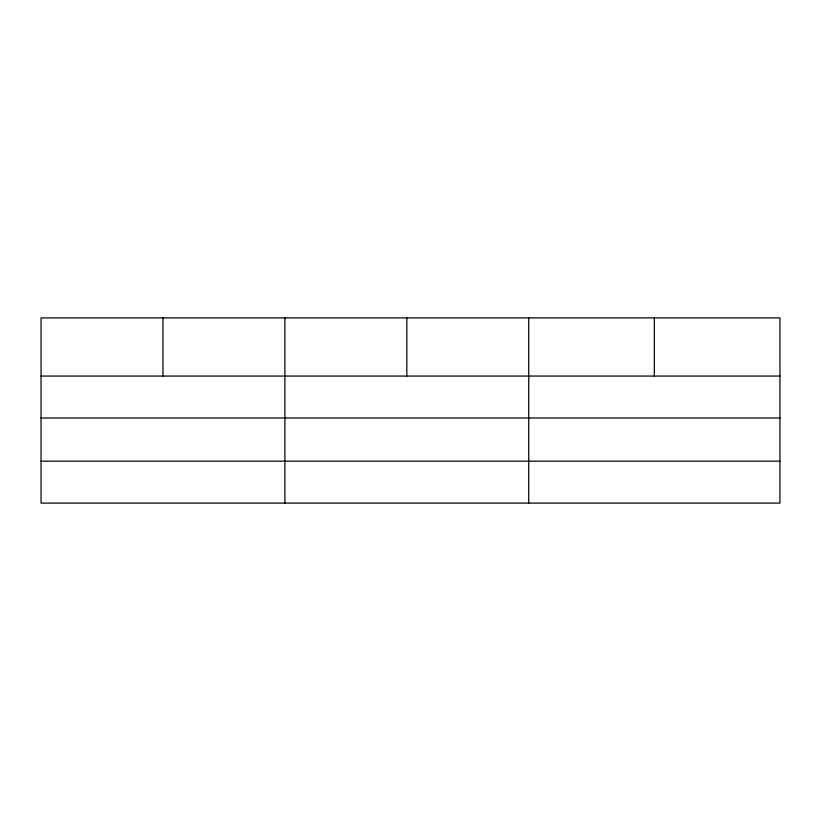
<?xml version="1.0" encoding="UTF-8"?>
<svg xmlns="http://www.w3.org/2000/svg" width="821" height="821" viewBox="0 0 821 821"><rect width="100%" height="100%" fill="white"/><g stroke="black" fill="none" stroke-linecap="round" stroke-linejoin="round"><path stroke-width="1.23" d="M779.95 417.981L779.95 317.901L41.05 317.901L41.05 503.099L779.95 503.099L779.95 417.981L41.05 417.981M41.05 376.059L779.95 376.059M41.05 461.176L779.95 461.176M654.337 317.901L654.337 376.059M528.724 317.901L528.724 503.099M406.805 317.901L406.805 376.059M284.887 317.901L284.887 503.099M162.969 317.901L162.969 376.059"/></g></svg>
